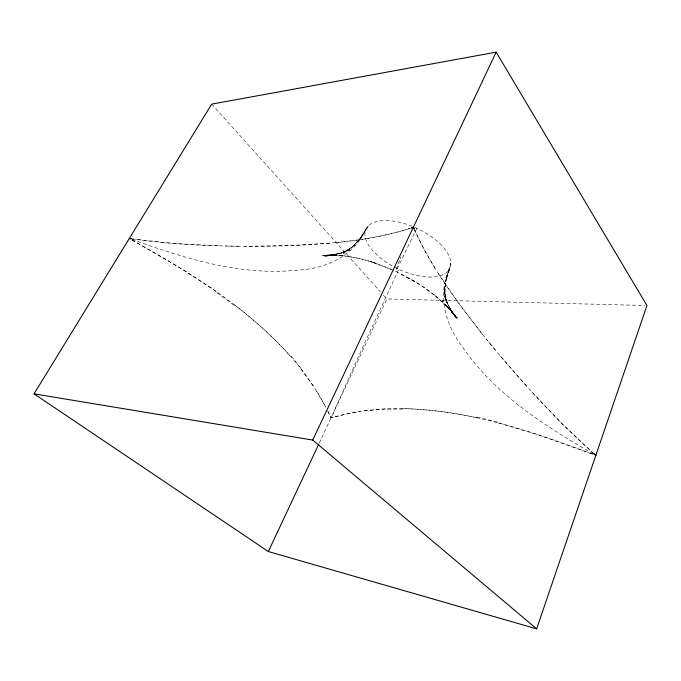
<?xml version="1.0" encoding="UTF-8"?>
<svg xmlns="http://www.w3.org/2000/svg" width="681" height="681" viewBox="0 0 681 681"><rect width="100%" height="100%" fill="white"/><g stroke="black" fill="none" stroke-linecap="round" stroke-linejoin="round"><path stroke-width="0.51" stroke-dasharray="3.4 2.55" d="M446.438 277.141L444.548 292.294L444.787 286.122L445.561 300.44L444.753 292.847L446.813 302.049L445.434 297.571L448.404 305.522L446.064 300.568L452.218 312.954L449.434 307.437L453.299 313.915L449.469 307.982L453.231 313.541L448.37 307.259L457.326 318.793L451.92 311.872L455.734 316.188L446.064 305.318L449.332 308.961L435.576 296.022L438.036 297.972L421.275 285.526L400.973 274M446.132 279.627L445.57 281.883L450.175 267.548M399.483 260.44L395.55 271.259L416.219 282.317L426.221 288.761L435.423 295.775L434.682 295.231L442.752 302.364L457.521 318.095L442.046 300.832L450.269 309.923M400.198 258.686L400.981 256.78M592.955 454.321C552.759 439.168 512.044 424.774 469.839 416.304A415.972 189.454 33.8 0 0 409.043 408.804C382.799 407.8 356.291 410.439 331.06 417.921L357.772 358.215A171.246 1.498 -65.1 0 1 366.003 340.142L398.828 269.276M319.278 443.025L386.885 298.968L644.83 305.48M416.857 228.297L396.563 269.965A272.332 3.201 -65.3 0 1 395.55 271.259M366.182 228.629L358.078 241.321L361.015 237.55L350.621 248.735L359.381 239.414L352.656 246.582L355.048 244.522L346.493 250.88L349.762 248.803L341.317 253.111L345.539 251.246L337.453 254.056L342.645 252.6L327.57 255.588L334.431 254.617L327.655 255.281L338.082 255.222L333.035 255.009M411.494 227.863C367.136 242.206 320.044 244.641 273.771 246.105C226.543 246.82 179.112 245.552 132.284 238.92M409.06 228.697C385.276 236.316 360.453 240.061 335.665 242.564M327.91 411.35L331.06 417.921L345.531 414.176L360.104 411.443M364.173 410.856L387.097 408.821M329.595 243.134L291.511 245.56L245.1 246.301M238.435 246.241L225.156 245.994M218.55 245.815L173.978 243.492L132.369 238.946M342.117 255.681C360.019 257.452 377.172 263.283 393.584 270.417M497.828 422.773L538.79 434.955L592.87 454.287M132.054 239.482C176.643 255.384 222.653 270.502 270.442 271.285A201.84 168.122 11.2 0 0 297.955 270.102C325.229 268.859 353.55 256.252 365.484 230.272L360.223 238.988L368.787 225.36L359.645 239.21L352.247 246.999L343.445 253.485L351.124 248.003L340.73 253.332L349.745 250.123L338.023 253.792L323.96 256.55L336.601 254.302L321.321 255.758L334.933 254.822L324.897 255.171L343.59 255.562L331.758 254.907C346.808 255.52 361.671 258.508 375.921 263.317L370.234 261.385L393.678 270.374M406.923 277.107L414.295 281.108L413.265 280.546M132.046 240.027L181.674 268.884L217.562 292.413M131.961 239.984C169.569 261.002 206.913 282.913 240.751 309.736A410.507 188.577 16.8 0 1 286.335 351.685C301.955 368.651 315.618 387.48 326.225 407.979M593.253 453.912C552.087 429.915 510.537 404.386 478.913 368.115A203.117 169.441 36.6 0 1 462.084 346.314C445.476 324.701 437.015 294.882 449.434 269.174A46.317 22.379 25.2 0 0 396.538 221.648A46.317 22.379 25.2 0 0 377.632 255.571A46.317 22.379 25.2 0 0 449.434 269.174L446.072 278.784L450.839 263.377L446.046 279.261L444.787 289.91L445.425 300.789L444.557 291.153L446.872 302.585L443.927 294.056L448.226 305.054L456.449 318.853L452.073 311.915L454.499 315.056L450.184 309.864M593.432 453.308L562.344 423.982L530.925 390.911M594.275 454.04C555.475 419.658 520.769 380.917 487.843 340.96C460.007 306.067 432.435 270.119 414.184 229.105M211.68 104.15L380.5 291.868M383.335 295.026L386.885 298.968M526.387 385.906L499.513 355.065M495.138 349.838L486.54 339.351M482.318 334.099L458.492 302.909L437.977 272.979M300.798 368.642L314.418 387.676M316.665 391.209L325.841 407.238M434.946 268.152L424.05 249.391L414.482 229.837M327.757 411.001L331.06 417.921M387.463 409.264A402.411 183.955 33.8 0 1 403.203 409.128M402.82 408.643A414.806 189.054 33.8 0 1 477.39 417.887M477.015 417.198A403.39 185.419 33.9 0 1 497.488 422.05M216.796 292.634A398.266 183.461 16.8 0 1 233.855 305.122M234.613 304.952A409.366 188.186 16.7 0 1 290.566 356.384M291.204 356.359A397.338 184.125 16.6 0 1 301.377 368.642"/><path stroke-width="1.02" d="M536.637 628.844L646.95 305.531L496.168 52.156L211.68 104.15L34.05 393.839L268.348 551.542L536.637 628.844L312.724 440.062L34.05 393.839M268.348 551.542L318.827 443.986M312.724 440.062L496.168 52.156M411.639 227.837L413.358 227.258L414.184 229.105M411.494 227.863L413.358 227.258L414.108 228.978M131.288 238.776L129.305 238.495L131.348 238.801M595.815 455.393L594.224 454.006L595.815 455.393"/></g></svg>
